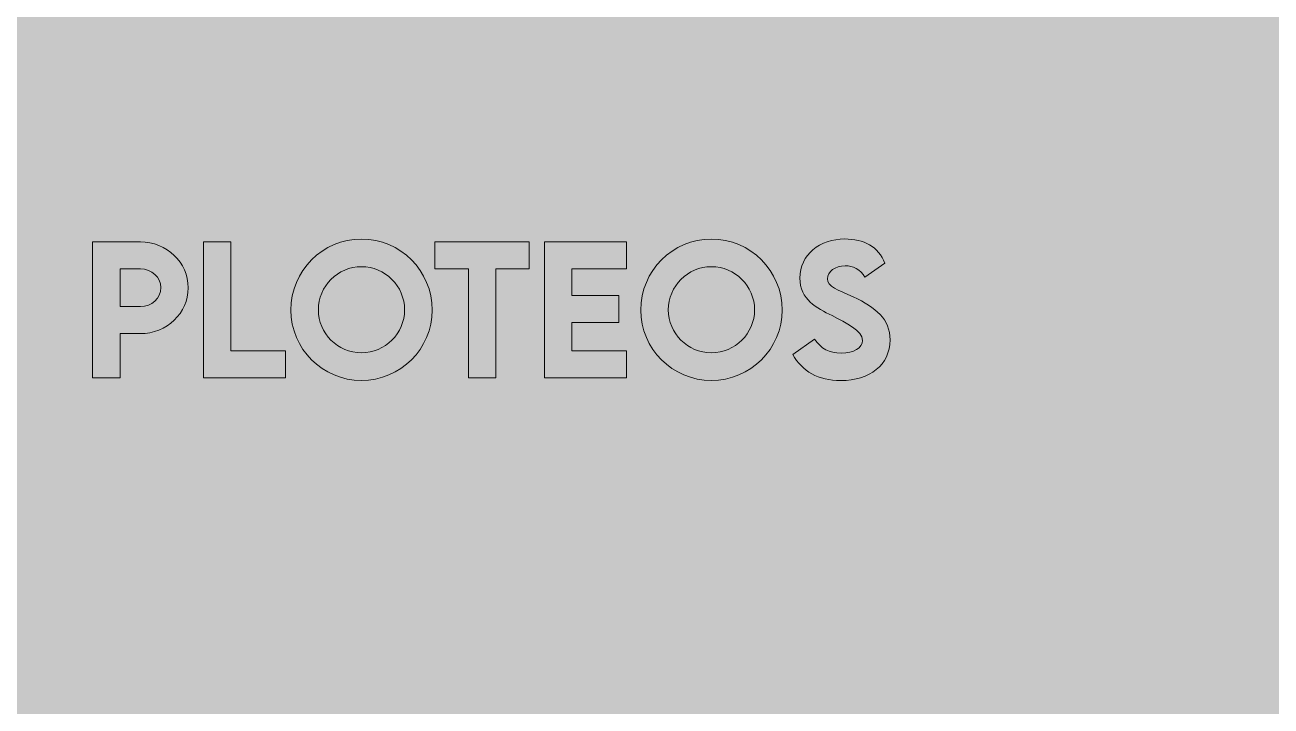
# Model space of a CAD drawing. Header units: metres. Extents: x 2745 to 3085, y 1376 to 1656.
# Drawn here: x 2798.41 to 2815.73, y 1605.42 to 1614.88 of the extents above; entities that cross this region are included whole.
import ezdxf

# ---------------------------------------------------------------- set-up
doc = ezdxf.new("R2010")
doc.units = ezdxf.units.M
doc.layers.add('Esiad Formato - Otros', color=7, linetype='Continuous', lineweight=0)

# ---------------------------------------------------------------- blocks, each defined once
blk = doc.blocks.new('Formato')
at = {"layer": 'Esiad Formato - Otros', "true_color": 0xd7d7da}
h = blk.add_hatch(color=254, dxfattribs=at)
h.dxf.hatch_style = 1
h.paths.add_polyline_path([(0, 0), (-120, 0), (-120, 60), (0, 60)])
at = {"layer": 'Esiad Formato - Otros', "true_color": 0x2b737a, "transparency": 33554687}
h = blk.add_hatch(color=147, dxfattribs=at)
h.dxf.hatch_style = 2
edge = h.paths.add_edge_path()
edge.add_spline(control_points=[(-61.78, 14.962), (-61.78, 15.293), (-62.05, 15.562), (-62.38, 15.562), (-62.71, 15.562), (-62.978, 15.293), (-62.978, 14.962), (-62.978, 14.634), (-62.71, 14.366), (-62.38, 14.366), (-62.05, 14.366), (-61.78, 14.634), (-61.78, 14.962)], knot_values=[0, 0, 0, 0, 1, 1, 1, 2, 2, 2, 3, 3, 3, 4, 4, 4, 4], degree=3, periodic=0)
edge = h.paths.add_edge_path()
edge.add_spline(control_points=[(-63.361, 14.96), (-63.361, 15.503), (-62.919, 15.946), (-62.379, 15.946), (-61.839, 15.946), (-61.396, 15.503), (-61.396, 14.96), (-61.396, 14.422), (-61.839, 13.982), (-62.38, 13.982), (-62.919, 13.982), (-63.361, 14.422), (-63.361, 14.96)], knot_values=[0, 0, 0, 0, 1, 1, 1, 2, 2, 2, 3, 3, 3, 4, 4, 4, 4], degree=3, periodic=0)
h = blk.add_hatch(color=147, dxfattribs=at)
h.dxf.hatch_style = 2
edge = h.paths.add_edge_path()
edge.add_spline(control_points=[(-56.918, 14.962), (-56.918, 15.293), (-57.188, 15.562), (-57.518, 15.562), (-57.847, 15.562), (-58.116, 15.293), (-58.116, 14.962), (-58.116, 14.634), (-57.847, 14.366), (-57.518, 14.366), (-57.188, 14.366), (-56.918, 14.634), (-56.918, 14.962)], knot_values=[0, 0, 0, 0, 1, 1, 1, 2, 2, 2, 3, 3, 3, 4, 4, 4, 4], degree=3, periodic=0)
edge = h.paths.add_edge_path()
edge.add_spline(control_points=[(-58.499, 14.96), (-58.499, 15.503), (-58.057, 15.946), (-57.517, 15.946), (-56.977, 15.946), (-56.534, 15.503), (-56.534, 14.96), (-56.534, 14.422), (-56.977, 13.982), (-57.518, 13.982), (-58.057, 13.982), (-58.499, 14.422), (-58.499, 14.96)], knot_values=[0, 0, 0, 0, 1, 1, 1, 2, 2, 2, 3, 3, 3, 4, 4, 4, 4], degree=3, periodic=0)
h = blk.add_hatch(color=147, dxfattribs=at)
h.dxf.hatch_style = 2
edge = h.paths.add_edge_path()
edge.add_spline(control_points=[(-56.386, 14.344), (-56.386, 14.344), (-56.083, 14.557), (-56.083, 14.557), (-55.999, 14.423), (-55.879, 14.362), (-55.716, 14.362), (-55.538, 14.362), (-55.418, 14.435), (-55.418, 14.536), (-55.418, 14.674), (-55.644, 14.783), (-55.842, 14.882), (-56.055, 14.987), (-56.288, 15.103), (-56.288, 15.404), (-56.288, 15.731), (-56.011, 15.947), (-55.664, 15.947), (-55.406, 15.947), (-55.193, 15.84), (-55.108, 15.612), (-55.108, 15.612), (-55.388, 15.416), (-55.388, 15.416), (-55.444, 15.528), (-55.553, 15.574), (-55.658, 15.574), (-55.8, 15.574), (-55.906, 15.492), (-55.906, 15.395), (-55.906, 15.282), (-55.763, 15.244), (-55.546, 15.142), (-55.233, 14.994), (-55.036, 14.835), (-55.036, 14.544), (-55.036, 14.2), (-55.317, 13.98), (-55.722, 13.98), (-56.031, 13.98), (-56.26, 14.109), (-56.386, 14.344)], knot_values=[0, 0, 0, 0, 1, 1, 1, 2, 2, 2, 3, 3, 3, 4, 4, 4, 5, 5, 5, 6, 6, 6, 7, 7, 7, 8, 8, 8, 9, 9, 9, 10, 10, 10, 11, 11, 11, 12, 12, 12, 13, 13, 13, 14, 14, 14, 14], degree=3, periodic=0)
h = blk.add_hatch(color=147, dxfattribs=at)
h.dxf.hatch_style = 2
edge = h.paths.add_edge_path()
edge.add_spline(control_points=[(-65.166, 15.272), (-65.166, 15.415), (-65.294, 15.531), (-65.451, 15.531), (-65.451, 15.531), (-65.734, 15.531), (-65.734, 15.531), (-65.734, 15.531), (-65.734, 15.008), (-65.734, 15.008), (-65.734, 15.008), (-65.451, 15.007), (-65.451, 15.007), (-65.294, 15.006), (-65.166, 15.125), (-65.166, 15.272)], knot_values=[0, 0, 0, 0, 1, 1, 1, 2, 2, 2, 3, 3, 3, 4, 4, 4, 5, 5, 5, 5], degree=3, periodic=0)
edge = h.paths.add_edge_path()
edge.add_spline(control_points=[(-66.114, 15.907), (-66.114, 15.907), (-65.451, 15.907), (-65.451, 15.907), (-65.085, 15.907), (-64.786, 15.62), (-64.786, 15.268), (-64.786, 14.918), (-65.085, 14.632), (-65.451, 14.632), (-65.451, 14.632), (-65.734, 14.632), (-65.734, 14.632), (-65.734, 14.632), (-65.734, 14.018), (-65.734, 14.018), (-65.734, 14.018), (-66.114, 14.018), (-66.114, 14.018), (-66.114, 14.018), (-66.114, 15.907), (-66.114, 15.907)], knot_values=[0, 0, 0, 0, 1, 1, 1, 2, 2, 2, 3, 3, 3, 4, 4, 4, 5, 5, 5, 6, 6, 6, 7, 7, 7, 7], degree=3, periodic=0)
h = blk.add_hatch(color=147, dxfattribs=at)
h.dxf.hatch_style = 2
edge = h.paths.add_edge_path()
edge.add_spline(control_points=[(-63.434, 14.395), (-63.434, 14.395), (-63.434, 14.018), (-63.434, 14.018), (-63.434, 14.018), (-64.573, 14.018), (-64.573, 14.018), (-64.573, 14.018), (-64.573, 15.907), (-64.573, 15.907), (-64.573, 15.907), (-64.193, 15.907), (-64.193, 15.907), (-64.193, 15.907), (-64.193, 14.395), (-64.193, 14.395), (-64.193, 14.395), (-63.434, 14.395), (-63.434, 14.395)], knot_values=[0, 0, 0, 0, 1, 1, 1, 2, 2, 2, 3, 3, 3, 4, 4, 4, 5, 5, 5, 6, 6, 6, 6], degree=3, periodic=0)
h = blk.add_hatch(color=147, dxfattribs=at)
h.dxf.hatch_style = 2
edge = h.paths.add_edge_path()
edge.add_spline(control_points=[(-60.048, 15.531), (-60.048, 15.531), (-60.512, 15.531), (-60.512, 15.531), (-60.512, 15.531), (-60.512, 14.018), (-60.512, 14.018), (-60.512, 14.018), (-60.893, 14.018), (-60.893, 14.018), (-60.893, 14.018), (-60.893, 15.531), (-60.893, 15.531), (-60.893, 15.531), (-61.358, 15.531), (-61.358, 15.531), (-61.358, 15.531), (-61.358, 15.907), (-61.358, 15.907), (-61.358, 15.907), (-60.048, 15.907), (-60.048, 15.907), (-60.048, 15.907), (-60.048, 15.531), (-60.048, 15.531)], knot_values=[0, 0, 0, 0, 1, 1, 1, 2, 2, 2, 3, 3, 3, 4, 4, 4, 5, 5, 5, 6, 6, 6, 7, 7, 7, 8, 8, 8, 8], degree=3, periodic=0)
h = blk.add_hatch(color=147, dxfattribs=at)
h.dxf.hatch_style = 2
edge = h.paths.add_edge_path()
edge.add_spline(control_points=[(-59.455, 15.533), (-59.455, 15.533), (-59.455, 15.164), (-59.455, 15.164), (-59.455, 15.164), (-58.804, 15.164), (-58.804, 15.164), (-58.804, 15.164), (-58.804, 14.785), (-58.804, 14.785), (-58.804, 14.785), (-59.455, 14.785), (-59.455, 14.785), (-59.455, 14.785), (-59.455, 14.395), (-59.455, 14.395), (-59.455, 14.395), (-58.696, 14.395), (-58.696, 14.395), (-58.696, 14.395), (-58.696, 14.018), (-58.696, 14.018), (-58.696, 14.018), (-59.835, 14.018), (-59.835, 14.018), (-59.835, 14.018), (-59.835, 15.907), (-59.835, 15.907), (-59.835, 15.907), (-58.696, 15.907), (-58.696, 15.907), (-58.696, 15.907), (-58.696, 15.533), (-58.696, 15.533), (-58.696, 15.533), (-59.455, 15.533), (-59.455, 15.533)], knot_values=[0, 0, 0, 0, 1, 1, 1, 2, 2, 2, 3, 3, 3, 4, 4, 4, 5, 5, 5, 6, 6, 6, 7, 7, 7, 8, 8, 8, 9, 9, 9, 10, 10, 10, 11, 11, 11, 12, 12, 12, 12], degree=3, periodic=0)
at = {"layer": 'Esiad Formato - Otros', "color": 147, "true_color": 0x2b737a, "transparency": 33554687}
for points, knots in [([(-63.361, 14.96), (-63.361, 15.503), (-62.919, 15.946), (-62.379, 15.946), (-61.839, 15.946), (-61.396, 15.503), (-61.396, 14.96), (-61.396, 14.422), (-61.839, 13.982), (-62.38, 13.982), (-62.919, 13.982), (-63.361, 14.422), (-63.361, 14.96)], [0, 0, 0, 0, 1, 1, 1, 2, 2, 2, 3, 3, 3, 4, 4, 4, 4]), ([(-58.499, 14.96), (-58.499, 15.503), (-58.057, 15.946), (-57.517, 15.946), (-56.977, 15.946), (-56.534, 15.503), (-56.534, 14.96), (-56.534, 14.422), (-56.977, 13.982), (-57.518, 13.982), (-58.057, 13.982), (-58.499, 14.422), (-58.499, 14.96)], [0, 0, 0, 0, 1, 1, 1, 2, 2, 2, 3, 3, 3, 4, 4, 4, 4]), ([(-56.386, 14.344), (-56.386, 14.344), (-56.083, 14.557), (-56.083, 14.557), (-55.999, 14.423), (-55.879, 14.362), (-55.716, 14.362), (-55.538, 14.362), (-55.418, 14.435), (-55.418, 14.536), (-55.418, 14.674), (-55.644, 14.783), (-55.842, 14.882), (-56.055, 14.987), (-56.288, 15.103), (-56.288, 15.404), (-56.288, 15.731), (-56.011, 15.947), (-55.664, 15.947), (-55.406, 15.947), (-55.193, 15.84), (-55.108, 15.612), (-55.108, 15.612), (-55.388, 15.416), (-55.388, 15.416), (-55.444, 15.528), (-55.553, 15.574), (-55.658, 15.574), (-55.8, 15.574), (-55.906, 15.492), (-55.906, 15.395), (-55.906, 15.282), (-55.763, 15.244), (-55.546, 15.142), (-55.233, 14.994), (-55.036, 14.835), (-55.036, 14.544), (-55.036, 14.2), (-55.317, 13.98), (-55.722, 13.98), (-56.031, 13.98), (-56.26, 14.109), (-56.386, 14.344)], [0, 0, 0, 0, 1, 1, 1, 2, 2, 2, 3, 3, 3, 4, 4, 4, 5, 5, 5, 6, 6, 6, 7, 7, 7, 8, 8, 8, 9, 9, 9, 10, 10, 10, 11, 11, 11, 12, 12, 12, 13, 13, 13, 14, 14, 14, 14]), ([(-66.114, 15.907), (-66.114, 15.907), (-65.451, 15.907), (-65.451, 15.907), (-65.085, 15.907), (-64.786, 15.62), (-64.786, 15.268), (-64.786, 14.918), (-65.085, 14.632), (-65.451, 14.632), (-65.451, 14.632), (-65.734, 14.632), (-65.734, 14.632), (-65.734, 14.632), (-65.734, 14.018), (-65.734, 14.018), (-65.734, 14.018), (-66.114, 14.018), (-66.114, 14.018), (-66.114, 14.018), (-66.114, 15.907), (-66.114, 15.907)], [0, 0, 0, 0, 1, 1, 1, 2, 2, 2, 3, 3, 3, 4, 4, 4, 5, 5, 5, 6, 6, 6, 7, 7, 7, 7]), ([(-63.434, 14.395), (-63.434, 14.395), (-63.434, 14.018), (-63.434, 14.018), (-63.434, 14.018), (-64.573, 14.018), (-64.573, 14.018), (-64.573, 14.018), (-64.573, 15.907), (-64.573, 15.907), (-64.573, 15.907), (-64.193, 15.907), (-64.193, 15.907), (-64.193, 15.907), (-64.193, 14.395), (-64.193, 14.395), (-64.193, 14.395), (-63.434, 14.395), (-63.434, 14.395)], [0, 0, 0, 0, 1, 1, 1, 2, 2, 2, 3, 3, 3, 4, 4, 4, 5, 5, 5, 6, 6, 6, 6]), ([(-60.048, 15.531), (-60.048, 15.531), (-60.512, 15.531), (-60.512, 15.531), (-60.512, 15.531), (-60.512, 14.018), (-60.512, 14.018), (-60.512, 14.018), (-60.893, 14.018), (-60.893, 14.018), (-60.893, 14.018), (-60.893, 15.531), (-60.893, 15.531), (-60.893, 15.531), (-61.358, 15.531), (-61.358, 15.531), (-61.358, 15.531), (-61.358, 15.907), (-61.358, 15.907), (-61.358, 15.907), (-60.048, 15.907), (-60.048, 15.907), (-60.048, 15.907), (-60.048, 15.531), (-60.048, 15.531)], [0, 0, 0, 0, 1, 1, 1, 2, 2, 2, 3, 3, 3, 4, 4, 4, 5, 5, 5, 6, 6, 6, 7, 7, 7, 8, 8, 8, 8]), ([(-59.455, 15.533), (-59.455, 15.533), (-59.455, 15.164), (-59.455, 15.164), (-59.455, 15.164), (-58.804, 15.164), (-58.804, 15.164), (-58.804, 15.164), (-58.804, 14.785), (-58.804, 14.785), (-58.804, 14.785), (-59.455, 14.785), (-59.455, 14.785), (-59.455, 14.785), (-59.455, 14.395), (-59.455, 14.395), (-59.455, 14.395), (-58.696, 14.395), (-58.696, 14.395), (-58.696, 14.395), (-58.696, 14.018), (-58.696, 14.018), (-58.696, 14.018), (-59.835, 14.018), (-59.835, 14.018), (-59.835, 14.018), (-59.835, 15.907), (-59.835, 15.907), (-59.835, 15.907), (-58.696, 15.907), (-58.696, 15.907), (-58.696, 15.907), (-58.696, 15.533), (-58.696, 15.533), (-58.696, 15.533), (-59.455, 15.533), (-59.455, 15.533)], [0, 0, 0, 0, 1, 1, 1, 2, 2, 2, 3, 3, 3, 4, 4, 4, 5, 5, 5, 6, 6, 6, 7, 7, 7, 8, 8, 8, 9, 9, 9, 10, 10, 10, 11, 11, 11, 12, 12, 12, 12]), ([(-65.166, 15.272), (-65.166, 15.415), (-65.294, 15.531), (-65.451, 15.531), (-65.451, 15.531), (-65.734, 15.531), (-65.734, 15.531), (-65.734, 15.531), (-65.734, 15.008), (-65.734, 15.008), (-65.734, 15.008), (-65.451, 15.007), (-65.451, 15.007), (-65.294, 15.006), (-65.166, 15.125), (-65.166, 15.272)], [0, 0, 0, 0, 1, 1, 1, 2, 2, 2, 3, 3, 3, 4, 4, 4, 5, 5, 5, 5]), ([(-61.78, 14.962), (-61.78, 15.293), (-62.05, 15.562), (-62.38, 15.562), (-62.71, 15.562), (-62.978, 15.293), (-62.978, 14.962), (-62.978, 14.634), (-62.71, 14.366), (-62.38, 14.366), (-62.05, 14.366), (-61.78, 14.634), (-61.78, 14.962)], [0, 0, 0, 0, 1, 1, 1, 2, 2, 2, 3, 3, 3, 4, 4, 4, 4]), ([(-56.918, 14.962), (-56.918, 15.293), (-57.188, 15.562), (-57.518, 15.562), (-57.847, 15.562), (-58.116, 15.293), (-58.116, 14.962), (-58.116, 14.634), (-57.847, 14.366), (-57.518, 14.366), (-57.188, 14.366), (-56.918, 14.634), (-56.918, 14.962)], [0, 0, 0, 0, 1, 1, 1, 2, 2, 2, 3, 3, 3, 4, 4, 4, 4])]:
    blk.add_open_spline(points, degree=3, knots=knots, dxfattribs=at)
blk = doc.blocks.new('Formato - Indicaciones')
blk.add_blockref('Formato', (120, 220))

msp = doc.modelspace()

# ---------------------------------------------------------------- block references
msp.add_blockref('Formato - Indicaciones', (2745.467, 1375.959))

doc.saveas('drawing.dxf')
